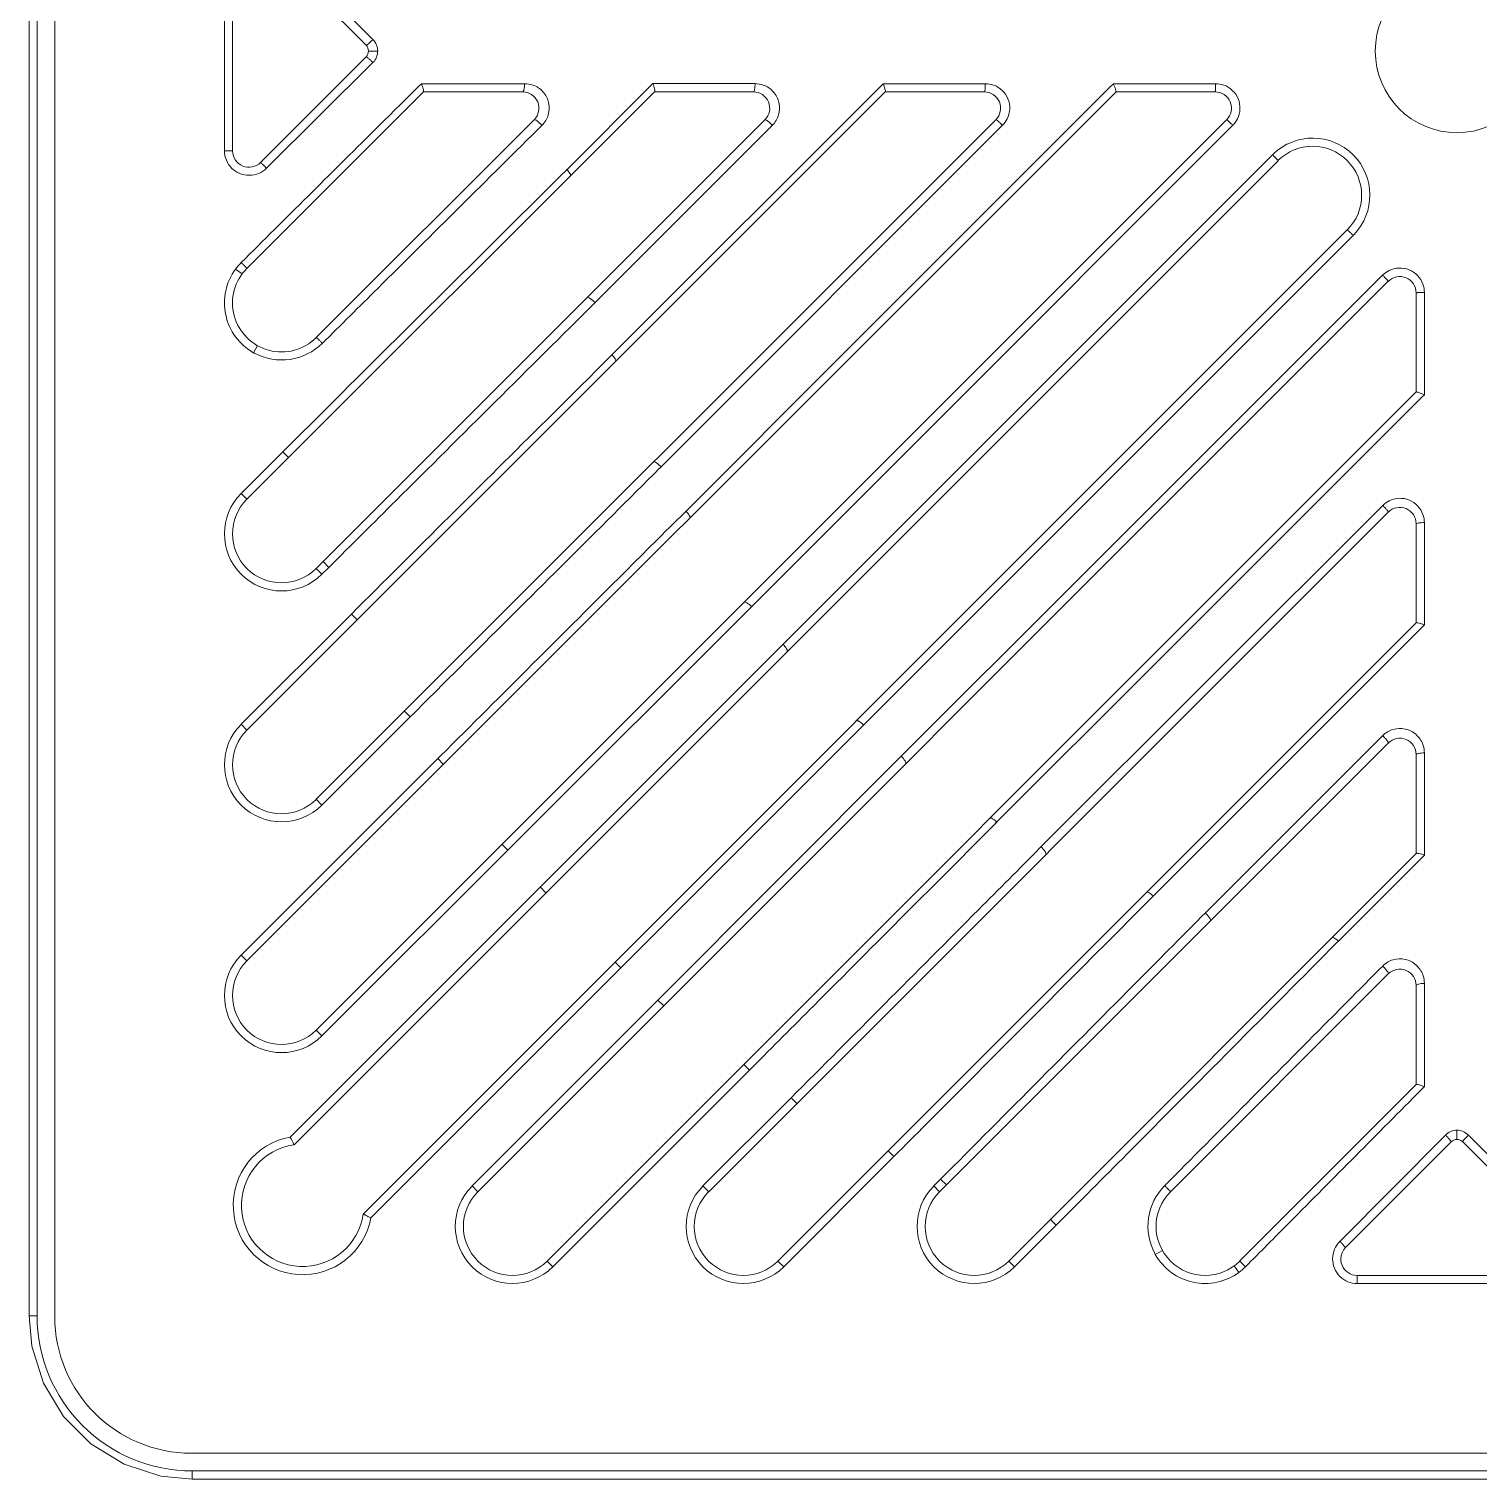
# Model space of a CAD drawing. Header units: millimetres. Extents: x 4267 to 8467, y 166 to 3136.
# Drawn here: x 7625.6 to 7775.6, y 1992.9 to 2143 of the extents above; entities that cross this region are included whole.
import ezdxf

# ---------------------------------------------------------------- set-up
doc = ezdxf.new("R2010")
doc.units = ezdxf.units.MM

msp = doc.modelspace()

# ---------------------------------------------------------------- linework, layer by layer
at = {"linetype": 'Continuous', "lineweight": 5}
for p, q in [((7625.61, 2271.56, -163.19), (7625.61, 2009.79, -163.19)), ((7626.45, 2271.56, -163.19), (7626.45, 2009.79, -163.19)), ((7628.27, 2271.6, -163.19), (7628.27, 2009.75, -163.19)), ((7660.49, 2141.27, -163.19), (7649.56, 2152.2, -163.19)), ((7661.2, 2141.87, -163.19), (7650.19, 2152.8, -163.19)), ((7645.84, 2151.01, -163.19), (7645.84, 2130.34, -163.19)), ((7646.68, 2151.01, -163.19), (7646.68, 2130.34, -163.19)), ((7649.56, 2129.15, -163.19), (7660.49, 2140.08, -163.19)), ((7661.69, 2140.68, -163.19), (7660.74, 2140.68, -163.19)), ((7650.19, 2128.55, -163.19), (7661.2, 2139.48, -163.19)), ((7666.21, 2137.3, -163.19), (7665.9, 2136.99, -163.19)), ((7676.89, 2137.3, -163.19), (7666.21, 2137.3, -163.19)), ((7690.17, 2137.31, -163.19), (7681.14, 2128.28, -163.19)), ((7713.99, 2137.3, -163.19), (7685.79, 2109.1, -163.19)), ((7690.17, 2137.31, -163.19), (7700.74, 2137.31, -163.19)), ((7709.73, 2109.21, -163.19), (7737.52, 2137.02, -163.19)), ((7713.99, 2137.3, -163.19), (7724.56, 2137.3, -163.19)), ((7737.52, 2137.02, -163.19), (7737.81, 2137.3, -163.19)), ((7737.81, 2137.3, -163.19), (7748.39, 2137.3, -163.19)), ((7690.32, 2136.47, -163.19), (7648.16, 2094.3, -163.19)), ((7714.2, 2136.46, -163.19), (7648.16, 2070.42, -163.19)), ((7648.16, 2118.19, -163.19), (7666.42, 2136.45, -163.19)), ((7738.09, 2136.45, -163.19), (7648.16, 2046.53, -163.19)), ((7676.68, 2136.45, -163.19), (7666.42, 2136.45, -163.19)), ((7700.56, 2136.45, -163.19), (7690.31, 2136.45, -163.19)), ((7724.45, 2136.45, -163.19), (7714.2, 2136.45, -163.19)), ((7748.34, 2136.45, -163.19), (7738.08, 2136.45, -163.19)), ((7655.33, 2111.03, -163.19), (7677.87, 2133.57, -163.19)), ((7655.33, 2087.14, -163.19), (7701.76, 2133.57, -163.19)), ((7655.33, 2063.25, -163.19), (7725.65, 2133.57, -163.19)), ((7655.33, 2039.36, -163.19), (7749.53, 2133.57, -163.19)), ((7702.53, 2132.99, -163.19), (7684.18, 2114.64, -163.19)), ((7690.86, 2097.49, -163.19), (7726.35, 2132.99, -163.19)), ((7750.17, 2132.99, -163.19), (7718.36, 2101.16, -163.19)), ((7645.84, 2130.34, -163.19), (7646.68, 2130.34, -163.19)), ((7754.28, 2129.94, -163.19), (7652.62, 2028.3, -163.19)), ((7754.85, 2129.33, -163.19), (7653.03, 2027.51, -163.19)), ((7681.27, 2128.41, -163.19), (7681.14, 2128.28, -163.19)), ((7762.01, 2122.16, -163.19), (7660.19, 2020.34, -163.19)), ((7762.63, 2121.6, -163.19), (7660.98, 2019.94, -163.19)), ((7762.63, 2121.6, -163.19), (7729.98, 2088.95, -163.19)), ((7646.99, 2118.12, -163.19), (7647.67, 2117.62, -163.19)), ((7733.87, 2085.69, -163.19), (7765.67, 2117.49, -163.19)), ((7766.26, 2116.85, -163.19), (7672.05, 2022.64, -163.19)), ((7769.14, 2115.65, -163.19), (7769.14, 2105.4, -163.19)), ((7769.99, 2115.7, -163.19), (7769.99, 2105.12, -163.19)), ((7649.26, 2110.2, -163.19), (7648.84, 2109.46, -163.19)), ((7709.73, 2109.21, -163.19), (7693.43, 2092.91, -163.19)), ((7769.14, 2105.4, -163.19), (7679.22, 2015.47, -163.19)), ((7769.99, 2105.12, -163.19), (7769.7, 2104.84, -163.19)), ((7769.7, 2104.84, -163.19), (7741.9, 2077.04, -163.19)), ((7700.22, 2083.02, -163.19), (7718.36, 2101.16, -163.19)), ((7647.56, 2094.9, -163.19), (7651.87, 2099.21, -163.19)), ((7651.87, 2099.21, -163.19), (7652.47, 2098.61, -163.19)), ((7647.56, 2094.9, -163.19), (7648.16, 2094.3, -163.19)), ((7693.59, 2093.07, -163.19), (7693.43, 2092.91, -163.19)), ((7730.18, 2058.18, -163.19), (7765.68, 2093.66, -163.19)), ((7766.26, 2092.96, -163.19), (7695.94, 2022.64, -163.19)), ((7769.14, 2091.77, -163.19), (7769.14, 2081.51, -163.19)), ((7769.99, 2091.88, -163.19), (7769.99, 2081.3, -163.19)), ((7655.33, 2087.14, -163.19), (7655.92, 2086.54, -163.19)), ((7656.63, 2087.25, -163.19), (7655.92, 2086.54, -163.19)), ((7656.04, 2087.85, -163.19), (7656.63, 2087.25, -163.19)), ((7715.87, 2067.7, -163.19), (7733.87, 2085.69, -163.19)), ((7676.56, 2059.39, -163.19), (7700.22, 2083.02, -163.19)), ((7647.56, 2071.01, -163.19), (7658.97, 2082.42, -163.19)), ((7658.97, 2082.42, -163.19), (7659.57, 2081.82, -163.19)), ((7769.14, 2081.52, -163.19), (7703.1, 2015.47, -163.19)), ((7769.99, 2081.3, -163.19), (7741.79, 2053.1, -163.19)), ((7741.9, 2077.04, -163.19), (7725.59, 2060.74, -163.19)), ((7664.45, 2072.37, -163.19), (7665.05, 2071.77, -163.19)), ((7647.56, 2071.01, -163.19), (7648.16, 2070.42, -163.19)), ((7665.05, 2071.77, -163.19), (7655.92, 2062.65, -163.19)), ((7766.26, 2069.07, -163.19), (7719.82, 2022.64, -163.19)), ((7747.33, 2051.5, -163.19), (7765.68, 2069.84, -163.19)), ((7668.2, 2067.76, -163.19), (7667.91, 2067.47, -163.19)), ((7715.87, 2067.7, -163.19), (7690.68, 2042.47, -163.19)), ((7769.14, 2067.88, -163.19), (7769.14, 2057.62, -163.19)), ((7769.99, 2068.05, -163.19), (7769.99, 2057.48, -163.19)), ((7647.56, 2047.13, -163.19), (7667.91, 2067.47, -163.19)), ((7667.91, 2067.47, -163.19), (7668.5, 2066.87, -163.19)), ((7655.92, 2062.65, -163.19), (7655.33, 2063.25, -163.19)), ((7725.6, 2060.74, -163.19), (7725.75, 2060.9, -163.19)), ((7655.92, 2038.77, -163.19), (7676.56, 2059.39, -163.19)), ((7674.56, 2058.59, -163.19), (7675.16, 2058, -163.19)), ((7769.15, 2057.64, -163.19), (7726.99, 2015.47, -163.19)), ((7769.99, 2057.48, -163.19), (7761.1, 2048.59, -163.19)), ((7678.5, 2054.18, -163.19), (7679.1, 2053.58, -163.19)), ((7760.97, 2048.46, -163.19), (7761.1, 2048.59, -163.19)), ((7647.56, 2047.13, -163.19), (7648.16, 2046.53, -163.19)), ((7686.27, 2046.41, -163.19), (7686.86, 2045.82, -163.19)), ((7743.71, 2022.64, -163.19), (7766.26, 2045.18, -163.19)), ((7769.14, 2043.99, -163.19), (7769.14, 2033.73, -163.19)), ((7769.99, 2033.52, -163.19), (7769.99, 2044.2, -163.19)), ((7671.45, 2023.24, -163.19), (7690.68, 2042.47, -163.19)), ((7690.68, 2042.47, -163.19), (7691.28, 2041.87, -163.19)), ((7655.92, 2038.77, -163.19), (7655.33, 2039.36, -163.19)), ((7700.16, 2035.22, -163.19), (7679.81, 2014.88, -163.19)), ((7699.56, 2035.82, -163.19), (7700.16, 2035.22, -163.19)), ((7700.16, 2035.22, -163.19), (7700.44, 2035.51, -163.19)), ((7750.88, 2015.48, -163.19), (7769.14, 2033.73, -163.19)), ((7769.68, 2033.21, -163.19), (7769.99, 2033.52, -163.19)), ((7695.34, 2023.24, -163.19), (7704.46, 2032.36, -163.19)), ((7704.46, 2032.36, -163.19), (7705.06, 2031.76, -163.19)), ((7772.17, 2028.51, -163.19), (7761.24, 2017.5, -163.19)), ((7773.36, 2028.05, -163.19), (7773.36, 2029.01, -163.19)), ((7785.48, 2017.5, -163.19), (7774.55, 2028.51, -163.19)), ((7761.83, 2016.87, -163.19), (7772.76, 2027.81, -163.19)), ((7784.89, 2016.87, -163.19), (7773.96, 2027.81, -163.19)), ((7715.1, 2026.28, -163.19), (7703.7, 2014.88, -163.19)), ((7714.51, 2026.88, -163.19), (7715.1, 2026.28, -163.19)), ((7671.45, 2023.24, -163.19), (7672.05, 2022.64, -163.19)), ((7695.34, 2023.24, -163.19), (7695.94, 2022.64, -163.19)), ((7719.23, 2023.24, -163.19), (7719.94, 2023.95, -163.19)), ((7719.82, 2022.64, -163.19), (7719.23, 2023.24, -163.19)), ((7719.94, 2023.95, -163.19), (7720.53, 2023.35, -163.19)), ((7731.3, 2019.78, -163.19), (7731.89, 2019.18, -163.19)), ((7731.89, 2019.18, -163.19), (7727.59, 2014.88, -163.19)), ((7742.15, 2016.15, -163.19), (7742.88, 2016.57, -163.19)), ((7679.22, 2015.47, -163.19), (7679.81, 2014.88, -163.19)), ((7703.1, 2015.47, -163.19), (7703.7, 2014.88, -163.19)), ((7726.99, 2015.47, -163.19), (7727.59, 2014.88, -163.19)), ((7750.3, 2014.98, -163.19), (7750.8, 2014.3, -163.19)), ((7763.03, 2013.99, -163.19), (7783.7, 2013.99, -163.19)), ((7763.03, 2013.15, -163.19), (7763.03, 2013.99, -163.19)), ((7763.03, 2013.15, -163.19), (7783.69, 2013.15, -163.19)), ((7625.61, 2009.79, -163.19), (7625.9, 2006.65, -163.19)), ((7626.45, 2009.79, -163.19), (7625.61, 2009.79, -163.19)), ((7625.9, 2006.65, -163.19), (7627.11, 2002.84, -163.19)), ((7627.11, 2002.84, -163.19), (7629.18, 1999.4, -163.19)), ((7629.18, 1999.4, -163.19), (7632.02, 1996.55, -163.19)), ((7632.02, 1996.55, -163.19), (7635.44, 1994.46, -163.19)), ((7642.44, 1995.58, -163.19), (7904.28, 1995.58, -163.19)), ((7635.44, 1994.46, -163.19), (7639.26, 1993.23, -163.19)), ((7639.26, 1993.23, -163.19), (7642.48, 1992.92, -163.19)), ((7642.48, 1993.77, -163.19), (7904.25, 1993.77, -163.19)), ((7642.48, 1993.77, -163.19), (7642.48, 1992.92, -163.19)), ((7642.48, 1992.92, -163.19), (7904.25, 1992.92, -163.19))]:
    msp.add_line(p, q, dxfattribs=at)
msp.add_circle((7773.36, 2140.68, -163.19), 8.45, dxfattribs=at)
for centre, radius, start, end in [((7659.89, 2140.68, -163.19), 0.845, 314.9973, 45.0027), ((7676.88, 2134.71, -163.19), 2.59, 70.4574, 89.9294), ((7676.68, 2134.76, -163.19), 1.69, 314.9951, 90), ((7700.56, 2134.76, -163.19), 1.69, 315, 90), ((7724.45, 2134.76, -163.19), 1.69, 315, 90), ((7748.34, 2134.76, -163.19), 1.69, 315, 90), ((7758.45, 2125.77, -163.19), 5.9, 315.9457, 134.0582), ((7758.43, 2125.75, -163.19), 5.07, 315, 135), ((7648.37, 2130.34, -163.19), 1.69, 180, 315), ((7758.42, 2125.81, -163.19), 5.85, 134.1024, 134.9864), ((7758.47, 2125.75, -163.19), 5.87, 315.0413, 315.9247), ((7651.76, 2114.57, -163.19), 5.95, 134.8254, 143.4114), ((7651.74, 2114.61, -163.19), 5.91, 143.6081, 240.5858), ((7651.74, 2114.61, -163.19), 5.07, 135, 315.003), ((7767.45, 2115.65, -163.19), 1.69, 0, 135), ((7651.75, 2114.69, -163.19), 5.98, 241.9337, 314.812), ((7651.71, 2114.59, -163.19), 5.88, 240.7772, 241.8671), ((7651.74, 2090.72, -163.19), 5.91, 135, 315), ((7651.74, 2090.72, -163.19), 5.07, 135, 315), ((7767.45, 2091.77, -163.19), 1.69, 0, 135), ((7651.74, 2066.83, -163.19), 5.91, 135, 315), ((7651.74, 2066.83, -163.19), 5.07, 135, 315), ((7767.45, 2067.88, -163.19), 1.69, 0, 135), ((7651.74, 2042.95, -163.19), 5.91, 135, 315), ((7651.74, 2042.95, -163.19), 5.07, 135, 315), ((7767.45, 2043.99, -163.19), 1.69, 0, 135), ((7653.92, 2021.24, -163.19), 7.18, 100.4397, 349.5603), ((7653.92, 2021.24, -163.19), 6.33, 98.1301, 351.8699), ((7613.99, 2007.98, -163.19), 43.65, 26.5781, 27.7429), ((7773.36, 2027.21, -163.19), 0.845, 44.9986, 135.0014), ((7675.63, 2019.06, -163.19), 5.91, 135, 315), ((7675.63, 2019.06, -163.19), 5.07, 135, 315), ((7699.52, 2019.06, -163.19), 5.91, 135, 315), ((7699.52, 2019.06, -163.19), 5.07, 135, 315), ((7723.41, 2019.06, -163.19), 5.91, 135, 315), ((7723.41, 2019.06, -163.19), 5.07, 135, 315), ((7747.37, 2019.07, -163.19), 5.98, 135.1876, 208.0737), ((7747.3, 2019.06, -163.19), 5.07, 135, 315), ((7763.03, 2015.68, -163.19), 1.69, 135, 270), ((7747.28, 2019.03, -163.19), 5.89, 208.1377, 209.2197), ((7747.3, 2019.06, -163.19), 5.91, 209.4142, 306.3919), ((7747.26, 2019.07, -163.19), 5.94, 306.5832, 315.1786), ((7642.47, 2009.78, -163.19), 16.02, 179.9712, 270.0288)]:
    msp.add_arc(centre, radius, start, end, dxfattribs=at)
msp.add_ellipse((7642.48, 2009.79, -163.19), major_axis=(10.06, 10.06), ratio=0.997265, start_param=-3.925621, end_param=-2.357564, dxfattribs=at)
for points, knots in [([(7661.2, 2141.87, -163.19), (7661.12, 2141.79, -163.19), (7660.97, 2141.64, -163.19), (7660.74, 2141.43, -163.19), (7660.61, 2141.34, -163.19), (7660.51, 2141.26, -163.19), (7660.49, 2141.27, -163.19)], [0, 0, 0, 0, 0.358716, 0.698289, 0.923669, 1, 1, 1, 1]), ([(7661.2, 2139.48, -163.19), (7661.12, 2139.56, -163.19), (7660.97, 2139.71, -163.19), (7660.75, 2139.92, -163.19), (7660.61, 2140.01, -163.19), (7660.51, 2140.09, -163.19), (7660.49, 2140.08, -163.19)], [0, 0, 0, 0, 0.3562, 0.69557, 0.922647, 1, 1, 1, 1]), ([(7665.9, 2136.99, -163.19), (7664.38, 2135.48, -163.19), (7658.26, 2129.42, -163.19), (7652.15, 2123.35, -163.19), (7647.57, 2118.79, -163.19)], [0, 0, 0, 0, 0.249211, 1, 1, 1, 1]), ([(7666.43, 2136.46, -163.19), (7666.45, 2136.48, -163.19), (7666.43, 2136.6, -163.19), (7666.4, 2136.77, -163.19), (7666.32, 2137.02, -163.19), (7666.25, 2137.21, -163.19), (7666.21, 2137.3, -163.19)], [0, 0, 0, 0, 0.109918, 0.335159, 0.64564, 1, 1, 1, 1]), ([(7676.89, 2137.3, -163.19), (7676.89, 2137.1, -163.19), (7676.86, 2136.82, -163.19), (7676.78, 2136.54, -163.19), (7676.71, 2136.45, -163.19), (7676.68, 2136.45, -163.19)], [0, 0, 0, 0, 0.683484, 0.895206, 1, 1, 1, 1]), ([(7678.69, 2132.99, -163.19), (7678.98, 2133.28, -163.19), (7679.44, 2134.04, -163.19), (7679.48, 2135.36, -163.19), (7678.87, 2136.53, -163.19), (7678.14, 2137.02, -163.19), (7677.75, 2137.15, -163.19)], [0, 0, 0, 0, 0.249614, 0.501932, 0.752852, 1, 1, 1, 1]), ([(7690.32, 2136.47, -163.19), (7690.35, 2136.49, -163.19), (7690.36, 2136.61, -163.19), (7690.32, 2136.88, -163.19), (7690.23, 2137.13, -163.19), (7690.17, 2137.31, -163.19)], [0, 0, 0, 0, 0.127467, 0.353678, 1, 1, 1, 1]), ([(7700.56, 2136.45, -163.19), (7700.59, 2136.45, -163.19), (7700.66, 2136.56, -163.19), (7700.72, 2136.82, -163.19), (7700.74, 2137.1, -163.19), (7700.74, 2137.31, -163.19)], [0, 0, 0, 0, 0.102996, 0.322366, 1, 1, 1, 1]), ([(7701.59, 2137.16, -163.19), (7701.98, 2137.02, -163.19), (7702.71, 2136.53, -163.19), (7703.31, 2135.36, -163.19), (7703.28, 2134.05, -163.19), (7702.82, 2133.29, -163.19), (7702.53, 2132.99, -163.19)], [0, 0, 0, 0, 0.248214, 0.498895, 0.75031, 1, 1, 1, 1]), ([(7713.99, 2137.3, -163.19), (7714.03, 2137.21, -163.19), (7714.09, 2137.03, -163.19), (7714.18, 2136.77, -163.19), (7714.21, 2136.6, -163.19), (7714.23, 2136.48, -163.19), (7714.2, 2136.46, -163.19)], [0, 0, 0, 0, 0.353667, 0.663941, 0.889418, 1, 1, 1, 1]), ([(7724.56, 2137.3, -163.19), (7724.56, 2137.2, -163.19), (7724.56, 2137, -163.19), (7724.54, 2136.72, -163.19), (7724.51, 2136.57, -163.19), (7724.48, 2136.45, -163.19), (7724.45, 2136.45, -163.19)], [0, 0, 0, 0, 0.368367, 0.70073, 0.915269, 1, 1, 1, 1]), ([(7725.4, 2137.16, -163.19), (7726.05, 2136.93, -163.19), (7727.21, 2135.86, -163.19), (7727.14, 2134.28, -163.19), (7726.83, 2133.66, -163.19)], [0, 0, 0, 0, 0.499288, 1, 1, 1, 1]), ([(7737.81, 2137.3, -163.19), (7737.85, 2137.2, -163.19), (7737.93, 2137.01, -163.19), (7738.02, 2136.76, -163.19), (7738.07, 2136.58, -163.19), (7738.09, 2136.49, -163.19), (7738.09, 2136.46, -163.19), (7738.09, 2136.45, -163.19)], [0, 0, 0, 0, 0.361704, 0.67877, 0.90387, 0.969363, 1, 1, 1, 1]), ([(7748.39, 2137.3, -163.19), (7748.39, 2137.2, -163.19), (7748.38, 2137, -163.19), (7748.38, 2136.76, -163.19), (7748.37, 2136.6, -163.19), (7748.36, 2136.52, -163.19), (7748.35, 2136.48, -163.19), (7748.35, 2136.45, -163.19), (7748.34, 2136.45, -163.19)], [0, 0, 0, 0, 0.370236, 0.706274, 0.83195, 0.9231, 0.979035, 1, 1, 1, 1]), ([(7749.23, 2137.16, -163.19), (7749.88, 2136.93, -163.19), (7751.03, 2135.85, -163.19), (7750.96, 2134.29, -163.19), (7750.66, 2133.67, -163.19)], [0, 0, 0, 0, 0.499925, 1, 1, 1, 1]), ([(7678.69, 2132.99, -163.19), (7678.61, 2133.07, -163.19), (7678.45, 2133.23, -163.19), (7678.2, 2133.43, -163.19), (7678.03, 2133.55, -163.19), (7677.89, 2133.59, -163.19), (7677.87, 2133.57, -163.19)], [0, 0, 0, 0, 0.338285, 0.672405, 0.903771, 1, 1, 1, 1]), ([(7702.53, 2132.99, -163.19), (7702.45, 2133.07, -163.19), (7702.29, 2133.23, -163.19), (7702.06, 2133.43, -163.19), (7701.9, 2133.53, -163.19), (7701.78, 2133.59, -163.19), (7701.76, 2133.57, -163.19)], [0, 0, 0, 0, 0.34593, 0.681832, 0.91112, 1, 1, 1, 1]), ([(7726.35, 2132.99, -163.19), (7726.27, 2133.07, -163.19), (7726.12, 2133.21, -163.19), (7725.9, 2133.41, -163.19), (7725.77, 2133.51, -163.19), (7725.66, 2133.59, -163.19), (7725.65, 2133.57, -163.19)], [0, 0, 0, 0, 0.35599, 0.693992, 0.920615, 1, 1, 1, 1]), ([(7750.17, 2132.99, -163.19), (7750.1, 2133.06, -163.19), (7749.95, 2133.2, -163.19), (7749.78, 2133.37, -163.19), (7749.66, 2133.47, -163.19), (7749.6, 2133.53, -163.19), (7749.56, 2133.55, -163.19), (7749.54, 2133.57, -163.19), (7749.53, 2133.57, -163.19)], [0, 0, 0, 0, 0.366616, 0.703014, 0.829844, 0.922294, 0.979174, 1, 1, 1, 1]), ([(7655.97, 2110.44, -163.19), (7657.88, 2112.33, -163.19), (7665.44, 2119.85, -163.19), (7673.02, 2127.37, -163.19), (7678.69, 2132.99, -163.19)], [0, 0, 0, 0, 0.251774, 1, 1, 1, 1]), ([(7646.03, 2129.38, -163.19), (7646.27, 2128.78, -163.19), (7647.31, 2127.73, -163.19), (7648.78, 2127.76, -163.19), (7649.38, 2128.01, -163.19)], [0, 0, 0, 0, 0.499919, 1, 1, 1, 1]), ([(7650.19, 2128.55, -163.19), (7650.11, 2128.63, -163.19), (7649.97, 2128.77, -163.19), (7649.8, 2128.94, -163.19), (7649.68, 2129.05, -163.19), (7649.62, 2129.11, -163.19), (7649.59, 2129.12, -163.19), (7649.56, 2129.15, -163.19), (7649.56, 2129.15, -163.19)], [0, 0, 0, 0, 0.367911, 0.704961, 0.831765, 0.923963, 0.980353, 1, 1, 1, 1]), ([(7754.85, 2129.33, -163.19), (7754.85, 2129.33, -163.19), (7754.83, 2129.36, -163.19), (7754.81, 2129.39, -163.19), (7754.76, 2129.45, -163.19), (7754.66, 2129.56, -163.19), (7754.49, 2129.73, -163.19), (7754.36, 2129.87, -163.19), (7754.28, 2129.94, -163.19)], [0, 0, 0, 0, 0.020324, 0.076471, 0.168031, 0.293979, 0.629707, 1, 1, 1, 1]), ([(7681.14, 2128.28, -163.19), (7678.73, 2125.89, -163.19), (7668.97, 2116.2, -163.19), (7659.21, 2106.51, -163.19), (7651.87, 2099.21, -163.19)], [0, 0, 0, 0, 0.247179, 1, 1, 1, 1]), ([(7681.27, 2128.41, -163.19), (7681.39, 2128.29, -163.19), (7681.53, 2128.11, -163.19), (7681.65, 2127.9, -163.19), (7681.66, 2127.8, -163.19), (7681.64, 2127.78, -163.19)], [0, 0, 0, 0, 0.678581, 0.89221, 1, 1, 1, 1]), ([(7762.63, 2121.6, -163.19), (7762.56, 2121.67, -163.19), (7762.42, 2121.81, -163.19), (7762.25, 2121.97, -163.19), (7762.13, 2122.07, -163.19), (7762.07, 2122.13, -163.19), (7762.04, 2122.14, -163.19), (7762.02, 2122.17, -163.19), (7762.01, 2122.16, -163.19)], [0, 0, 0, 0, 0.370293, 0.706021, 0.831969, 0.923529, 0.979676, 1, 1, 1, 1]), ([(7647.57, 2118.79, -163.19), (7647.64, 2118.72, -163.19), (7647.78, 2118.58, -163.19), (7647.95, 2118.41, -163.19), (7648.05, 2118.3, -163.19), (7648.12, 2118.25, -163.19), (7648.13, 2118.21, -163.19), (7648.17, 2118.2, -163.19), (7648.16, 2118.19, -163.19)], [0, 0, 0, 0, 0.370543, 0.707275, 0.833579, 0.925245, 0.981105, 1, 1, 1, 1]), ([(7766.26, 2116.85, -163.19), (7766.26, 2116.85, -163.19), (7766.24, 2116.88, -163.19), (7766.22, 2116.91, -163.19), (7766.16, 2116.97, -163.19), (7766.06, 2117.09, -163.19), (7765.89, 2117.27, -163.19), (7765.75, 2117.41, -163.19), (7765.67, 2117.49, -163.19)], [0, 0, 0, 0, 0.020826, 0.077706, 0.170156, 0.296986, 0.633384, 1, 1, 1, 1]), ([(7766.35, 2117.97, -163.19), (7766.96, 2118.27, -163.19), (7768.54, 2118.35, -163.19), (7769.61, 2117.2, -163.19), (7769.84, 2116.55, -163.19)], [0, 0, 0, 0, 0.500081, 1, 1, 1, 1]), ([(7769.14, 2115.65, -163.19), (7769.14, 2115.66, -163.19), (7769.17, 2115.66, -163.19), (7769.21, 2115.67, -163.19), (7769.29, 2115.68, -163.19), (7769.44, 2115.69, -163.19), (7769.68, 2115.7, -163.19), (7769.88, 2115.7, -163.19), (7769.99, 2115.7, -163.19)], [0, 0, 0, 0, 0.020965, 0.076898, 0.168046, 0.29372, 0.629759, 1, 1, 1, 1]), ([(7656.63, 2087.25, -163.19), (7658.95, 2089.56, -163.19), (7668.13, 2098.69, -163.19), (7677.31, 2107.82, -163.19), (7684.18, 2114.64, -163.19)], [0, 0, 0, 0, 0.252523, 1, 1, 1, 1]), ([(7684.18, 2114.64, -163.19), (7684.03, 2114.8, -163.19), (7683.79, 2115.01, -163.19), (7683.52, 2115.18, -163.19), (7683.39, 2115.2, -163.19), (7683.36, 2115.17, -163.19)], [0, 0, 0, 0, 0.66444, 0.894409, 1, 1, 1, 1]), ([(7655.33, 2111.03, -163.19), (7655.33, 2111.03, -163.19), (7655.36, 2111.01, -163.19), (7655.39, 2110.99, -163.19), (7655.45, 2110.94, -163.19), (7655.57, 2110.83, -163.19), (7655.75, 2110.66, -163.19), (7655.89, 2110.52, -163.19), (7655.97, 2110.44, -163.19)], [0, 0, 0, 0, 0.019761, 0.073998, 0.163459, 0.288156, 0.62576, 1, 1, 1, 1]), ([(7685.79, 2109.1, -163.19), (7683.59, 2106.91, -163.19), (7674.64, 2098.02, -163.19), (7665.7, 2089.13, -163.19), (7658.97, 2082.42, -163.19)], [0, 0, 0, 0, 0.246442, 1, 1, 1, 1]), ([(7686.31, 2108.57, -163.19), (7686.34, 2108.59, -163.19), (7686.33, 2108.69, -163.19), (7686.22, 2108.92, -163.19), (7686.06, 2109.12, -163.19), (7685.94, 2109.25, -163.19)], [0, 0, 0, 0, 0.11124, 0.323864, 1, 1, 1, 1]), ([(7769.14, 2105.4, -163.19), (7769.15, 2105.41, -163.19), (7769.18, 2105.4, -163.19), (7769.27, 2105.39, -163.19), (7769.45, 2105.33, -163.19), (7769.7, 2105.24, -163.19), (7769.89, 2105.16, -163.19), (7769.99, 2105.12, -163.19)], [0, 0, 0, 0, 0.030641, 0.096141, 0.321245, 0.638304, 1, 1, 1, 1]), ([(7665.05, 2071.77, -163.19), (7667.22, 2073.94, -163.19), (7675.82, 2082.52, -163.19), (7684.43, 2091.09, -163.19), (7690.86, 2097.5, -163.19)], [0, 0, 0, 0, 0.252826, 1, 1, 1, 1]), ([(7691.02, 2097.65, -163.19), (7690.87, 2097.81, -163.19), (7690.65, 2098, -163.19), (7690.37, 2098.16, -163.19), (7690.24, 2098.17, -163.19), (7690.22, 2098.14, -163.19)], [0, 0, 0, 0, 0.661589, 0.88937, 1, 1, 1, 1]), ([(7766.35, 2094.14, -163.19), (7766.97, 2094.45, -163.19), (7768.54, 2094.52, -163.19), (7769.61, 2093.38, -163.19), (7769.84, 2092.73, -163.19)], [0, 0, 0, 0, 0.500714, 1, 1, 1, 1]), ([(7693.98, 2092.35, -163.19), (7694.01, 2092.37, -163.19), (7694, 2092.49, -163.19), (7693.88, 2092.73, -163.19), (7693.72, 2092.93, -163.19), (7693.59, 2093.07, -163.19)], [0, 0, 0, 0, 0.117265, 0.335597, 1, 1, 1, 1]), ([(7766.26, 2092.96, -163.19), (7766.27, 2092.98, -163.19), (7766.19, 2093.08, -163.19), (7766.1, 2093.22, -163.19), (7765.9, 2093.44, -163.19), (7765.75, 2093.59, -163.19), (7765.68, 2093.66, -163.19)], [0, 0, 0, 0, 0.079385, 0.306008, 0.64401, 1, 1, 1, 1]), ([(7693.43, 2092.91, -163.19), (7691.35, 2090.86, -163.19), (7686.13, 2085.64, -163.19), (7677.72, 2077.27, -163.19), (7671.39, 2070.92, -163.19), (7668.2, 2067.76, -163.19)], [0, 0, 0, 0, 0.245979, 0.621002, 1, 1, 1, 1]), ([(7769.14, 2091.77, -163.19), (7769.14, 2091.79, -163.19), (7769.25, 2091.82, -163.19), (7769.41, 2091.85, -163.19), (7769.68, 2091.87, -163.19), (7769.88, 2091.88, -163.19), (7769.99, 2091.88, -163.19)], [0, 0, 0, 0, 0.08473, 0.299268, 0.631632, 1, 1, 1, 1]), ([(7700.38, 2083.19, -163.19), (7700.24, 2083.33, -163.19), (7700.02, 2083.52, -163.19), (7699.75, 2083.66, -163.19), (7699.63, 2083.66, -163.19), (7699.6, 2083.64, -163.19)], [0, 0, 0, 0, 0.661441, 0.882982, 1, 1, 1, 1]), ([(7769.14, 2081.52, -163.19), (7769.17, 2081.54, -163.19), (7769.28, 2081.52, -163.19), (7769.46, 2081.49, -163.19), (7769.71, 2081.41, -163.19), (7769.89, 2081.34, -163.19), (7769.99, 2081.3, -163.19)], [0, 0, 0, 0, 0.110591, 0.336072, 0.646339, 1, 1, 1, 1]), ([(7703.63, 2079.29, -163.19), (7703.77, 2079.15, -163.19), (7703.95, 2078.94, -163.19), (7704.07, 2078.68, -163.19), (7704.08, 2078.56, -163.19), (7704.05, 2078.53, -163.19)], [0, 0, 0, 0, 0.661899, 0.881929, 1, 1, 1, 1]), ([(7711.97, 2070.95, -163.19), (7711.83, 2071.08, -163.19), (7711.62, 2071.26, -163.19), (7711.37, 2071.39, -163.19), (7711.25, 2071.39, -163.19), (7711.22, 2071.37, -163.19)], [0, 0, 0, 0, 0.661899, 0.881929, 1, 1, 1, 1]), ([(7765.68, 2069.84, -163.19), (7765.97, 2070.14, -163.19), (7766.73, 2070.59, -163.19), (7768.04, 2070.63, -163.19), (7769.21, 2070.03, -163.19), (7769.7, 2069.3, -163.19), (7769.84, 2068.91, -163.19)], [0, 0, 0, 0, 0.249685, 0.501097, 0.751766, 1, 1, 1, 1]), ([(7765.68, 2069.84, -163.19), (7765.76, 2069.76, -163.19), (7765.91, 2069.6, -163.19), (7766.11, 2069.37, -163.19), (7766.22, 2069.21, -163.19), (7766.28, 2069.09, -163.19), (7766.26, 2069.07, -163.19)], [0, 0, 0, 0, 0.350713, 0.687045, 0.913105, 1, 1, 1, 1]), ([(7716.32, 2066.92, -163.19), (7716.35, 2066.94, -163.19), (7716.34, 2067.07, -163.19), (7716.2, 2067.34, -163.19), (7716.02, 2067.55, -163.19), (7715.87, 2067.7, -163.19)], [0, 0, 0, 0, 0.117018, 0.338559, 1, 1, 1, 1]), ([(7769.99, 2068.05, -163.19), (7769.79, 2068.05, -163.19), (7769.51, 2068.04, -163.19), (7769.24, 2067.97, -163.19), (7769.14, 2067.91, -163.19), (7769.14, 2067.88, -163.19)], [0, 0, 0, 0, 0.677634, 0.897004, 1, 1, 1, 1]), ([(7700.44, 2035.51, -163.19), (7702.56, 2037.64, -163.19), (7707.85, 2042.93, -163.19), (7716.22, 2051.35, -163.19), (7722.51, 2057.61, -163.19), (7725.6, 2060.74, -163.19)], [0, 0, 0, 0, 0.252912, 0.629676, 1, 1, 1, 1]), ([(7725.75, 2060.9, -163.19), (7725.62, 2061.03, -163.19), (7725.42, 2061.19, -163.19), (7725.17, 2061.32, -163.19), (7725.06, 2061.32, -163.19), (7725.04, 2061.3, -163.19)], [0, 0, 0, 0, 0.664403, 0.882735, 1, 1, 1, 1]), ([(7730.18, 2058.18, -163.19), (7728.07, 2056.06, -163.19), (7719.5, 2047.45, -163.19), (7710.93, 2038.84, -163.19), (7704.46, 2032.36, -163.19)], [0, 0, 0, 0, 0.246085, 1, 1, 1, 1]), ([(7730.34, 2058.34, -163.19), (7730.49, 2058.19, -163.19), (7730.69, 2057.96, -163.19), (7730.84, 2057.69, -163.19), (7730.85, 2057.56, -163.19), (7730.83, 2057.53, -163.19)], [0, 0, 0, 0, 0.661589, 0.88937, 1, 1, 1, 1]), ([(7769.99, 2057.48, -163.19), (7769.82, 2057.55, -163.19), (7769.57, 2057.63, -163.19), (7769.29, 2057.67, -163.19), (7769.18, 2057.66, -163.19), (7769.15, 2057.64, -163.19)], [0, 0, 0, 0, 0.646333, 0.87254, 1, 1, 1, 1]), ([(7715.1, 2026.28, -163.19), (7717.35, 2028.54, -163.19), (7726.25, 2037.47, -163.19), (7735.15, 2046.42, -163.19), (7741.79, 2053.1, -163.19)], [0, 0, 0, 0, 0.252611, 1, 1, 1, 1]), ([(7741.26, 2053.63, -163.19), (7741.28, 2053.65, -163.19), (7741.38, 2053.64, -163.19), (7741.61, 2053.53, -163.19), (7741.8, 2053.37, -163.19), (7741.93, 2053.25, -163.19)], [0, 0, 0, 0, 0.11404, 0.330177, 1, 1, 1, 1]), ([(7747.33, 2051.5, -163.19), (7745.08, 2049.23, -163.19), (7735.95, 2040.04, -163.19), (7726.82, 2030.86, -163.19), (7719.94, 2023.95, -163.19)], [0, 0, 0, 0, 0.246596, 1, 1, 1, 1]), ([(7747.33, 2051.5, -163.19), (7747.49, 2051.34, -163.19), (7747.69, 2051.11, -163.19), (7747.86, 2050.84, -163.19), (7747.88, 2050.7, -163.19), (7747.86, 2050.67, -163.19)], [0, 0, 0, 0, 0.66444, 0.894409, 1, 1, 1, 1]), ([(7731.89, 2019.18, -163.19), (7734.34, 2021.64, -163.19), (7744.04, 2031.39, -163.19), (7753.73, 2041.15, -163.19), (7760.97, 2048.46, -163.19)], [0, 0, 0, 0, 0.252174, 1, 1, 1, 1]), ([(7760.47, 2048.95, -163.19), (7760.49, 2048.97, -163.19), (7760.58, 2048.96, -163.19), (7760.79, 2048.85, -163.19), (7760.97, 2048.7, -163.19), (7761.1, 2048.59, -163.19)], [0, 0, 0, 0, 0.10779, 0.321419, 1, 1, 1, 1]), ([(7769.84, 2045.08, -163.19), (7769.7, 2045.46, -163.19), (7769.21, 2046.19, -163.19), (7768.04, 2046.79, -163.19), (7766.73, 2046.75, -163.19), (7765.97, 2046.3, -163.19), (7765.68, 2046, -163.19)], [0, 0, 0, 0, 0.247169, 0.498097, 0.750406, 1, 1, 1, 1]), ([(7765.68, 2046, -163.19), (7763.81, 2044.12, -163.19), (7756.3, 2036.55, -163.19), (7748.78, 2028.97, -163.19), (7743.13, 2023.28, -163.19)], [0, 0, 0, 0, 0.247974, 1, 1, 1, 1]), ([(7765.68, 2046, -163.19), (7765.76, 2045.92, -163.19), (7765.92, 2045.76, -163.19), (7766.12, 2045.51, -163.19), (7766.24, 2045.34, -163.19), (7766.28, 2045.21, -163.19), (7766.26, 2045.18, -163.19)], [0, 0, 0, 0, 0.344483, 0.679238, 0.906414, 1, 1, 1, 1]), ([(7769.99, 2044.2, -163.19), (7769.78, 2044.2, -163.19), (7769.5, 2044.18, -163.19), (7769.23, 2044.09, -163.19), (7769.14, 2044.02, -163.19), (7769.14, 2043.99, -163.19)], [0, 0, 0, 0, 0.683487, 0.895207, 1, 1, 1, 1]), ([(7751.48, 2014.88, -163.19), (7753, 2016.41, -163.19), (7759.07, 2022.52, -163.19), (7765.13, 2028.63, -163.19), (7769.68, 2033.21, -163.19)], [0, 0, 0, 0, 0.250619, 1, 1, 1, 1]), ([(7769.99, 2033.52, -163.19), (7769.89, 2033.56, -163.19), (7769.71, 2033.63, -163.19), (7769.46, 2033.71, -163.19), (7769.28, 2033.75, -163.19), (7769.17, 2033.76, -163.19), (7769.14, 2033.74, -163.19)], [0, 0, 0, 0, 0.354367, 0.664854, 0.89009, 1, 1, 1, 1]), ([(7772.76, 2027.81, -163.19), (7772.78, 2027.82, -163.19), (7772.69, 2027.93, -163.19), (7772.6, 2028.06, -163.19), (7772.39, 2028.28, -163.19), (7772.25, 2028.43, -163.19), (7772.17, 2028.51, -163.19)], [0, 0, 0, 0, 0.077353, 0.30443, 0.6438, 1, 1, 1, 1]), ([(7774.55, 2028.51, -163.19), (7774.48, 2028.43, -163.19), (7774.33, 2028.28, -163.19), (7774.12, 2028.06, -163.19), (7774.03, 2027.93, -163.19), (7773.94, 2027.82, -163.19), (7773.96, 2027.81, -163.19)], [0, 0, 0, 0, 0.3562, 0.69557, 0.922647, 1, 1, 1, 1]), ([(7743.13, 2023.28, -163.19), (7743.2, 2023.21, -163.19), (7743.35, 2023.06, -163.19), (7743.52, 2022.88, -163.19), (7743.62, 2022.76, -163.19), (7743.68, 2022.7, -163.19), (7743.7, 2022.67, -163.19), (7743.72, 2022.65, -163.19), (7743.71, 2022.64, -163.19)], [0, 0, 0, 0, 0.37424, 0.711844, 0.836541, 0.926002, 0.980239, 1, 1, 1, 1]), ([(7660.98, 2019.94, -163.19), (7660.88, 2019.99, -163.19), (7660.7, 2020.08, -163.19), (7660.48, 2020.2, -163.19), (7660.34, 2020.26, -163.19), (7660.26, 2020.31, -163.19), (7660.23, 2020.31, -163.19), (7660.19, 2020.35, -163.19), (7660.19, 2020.34, -163.19)], [0, 0, 0, 0, 0.373959, 0.698095, 0.824711, 0.91997, 0.979466, 1, 1, 1, 1]), ([(7760.7, 2016.69, -163.19), (7760.44, 2016.09, -163.19), (7760.42, 2014.62, -163.19), (7761.47, 2013.58, -163.19), (7762.08, 2013.34, -163.19)], [0, 0, 0, 0, 0.500079, 1, 1, 1, 1]), ([(7761.24, 2017.5, -163.19), (7761.32, 2017.43, -163.19), (7761.46, 2017.28, -163.19), (7761.63, 2017.11, -163.19), (7761.73, 2016.99, -163.19), (7761.79, 2016.93, -163.19), (7761.81, 2016.9, -163.19), (7761.84, 2016.88, -163.19), (7761.83, 2016.87, -163.19)], [0, 0, 0, 0, 0.371449, 0.709004, 0.834834, 0.925679, 0.980868, 1, 1, 1, 1]), ([(7751.48, 2014.88, -163.19), (7751.4, 2014.96, -163.19), (7751.26, 2015.09, -163.19), (7751.1, 2015.26, -163.19), (7750.99, 2015.37, -163.19), (7750.93, 2015.43, -163.19), (7750.9, 2015.45, -163.19), (7750.88, 2015.48, -163.19), (7750.88, 2015.47, -163.19)], [0, 0, 0, 0, 0.370707, 0.707462, 0.833721, 0.925324, 0.981129, 1, 1, 1, 1])]:
    msp.add_open_spline(points, degree=3, knots=knots, dxfattribs=at)
for points in [[(7661.69, 2140.68, -163.19), (7661.69, 2141.11, -163.19), (7661.5, 2141.56, -163.19), (7661.2, 2141.87, -163.19)], [(7661.2, 2139.48, -163.19), (7661.5, 2139.79, -163.19), (7661.69, 2140.24, -163.19), (7661.69, 2140.68, -163.19)], [(7700.74, 2137.31, -163.19), (7701.03, 2137.3, -163.19), (7701.32, 2137.25, -163.19), (7701.59, 2137.16, -163.19)], [(7724.56, 2137.3, -163.19), (7724.85, 2137.3, -163.19), (7725.14, 2137.25, -163.19), (7725.4, 2137.16, -163.19)], [(7748.39, 2137.3, -163.19), (7748.67, 2137.3, -163.19), (7748.96, 2137.25, -163.19), (7749.23, 2137.16, -163.19)], [(7726.83, 2133.66, -163.19), (7726.71, 2133.42, -163.19), (7726.55, 2133.19, -163.19), (7726.35, 2132.99, -163.19)], [(7750.66, 2133.67, -163.19), (7750.54, 2133.42, -163.19), (7750.37, 2133.18, -163.19), (7750.17, 2132.99, -163.19)], [(7645.84, 2130.34, -163.19), (7645.84, 2130.02, -163.19), (7645.9, 2129.68, -163.19), (7646.03, 2129.38, -163.19)], [(7649.38, 2128.01, -163.19), (7649.68, 2128.14, -163.19), (7649.96, 2128.32, -163.19), (7650.19, 2128.55, -163.19)], [(7765.67, 2117.49, -163.19), (7765.87, 2117.68, -163.19), (7766.1, 2117.85, -163.19), (7766.35, 2117.97, -163.19)], [(7769.84, 2116.55, -163.19), (7769.94, 2116.28, -163.19), (7769.99, 2115.99, -163.19), (7769.99, 2115.7, -163.19)], [(7765.68, 2093.66, -163.19), (7765.87, 2093.86, -163.19), (7766.1, 2094.02, -163.19), (7766.35, 2094.14, -163.19)], [(7769.84, 2092.73, -163.19), (7769.94, 2092.46, -163.19), (7769.99, 2092.16, -163.19), (7769.99, 2091.88, -163.19)], [(7769.84, 2068.91, -163.19), (7769.94, 2068.64, -163.19), (7769.99, 2068.34, -163.19), (7769.99, 2068.05, -163.19)], [(7769.99, 2044.2, -163.19), (7769.99, 2044.5, -163.19), (7769.94, 2044.8, -163.19), (7769.84, 2045.08, -163.19)], [(7773.36, 2029.01, -163.19), (7772.93, 2029.01, -163.19), (7772.47, 2028.81, -163.19), (7772.17, 2028.51, -163.19)], [(7774.55, 2028.51, -163.19), (7774.25, 2028.81, -163.19), (7773.79, 2029.01, -163.19), (7773.36, 2029.01, -163.19)], [(7761.24, 2017.5, -163.19), (7761.01, 2017.27, -163.19), (7760.82, 2016.99, -163.19), (7760.7, 2016.69, -163.19)], [(7762.08, 2013.34, -163.19), (7762.37, 2013.21, -163.19), (7762.7, 2013.15, -163.19), (7763.03, 2013.15, -163.19)]]:
    msp.add_open_spline(points, degree=3, dxfattribs=at)

doc.saveas('drawing.dxf')
